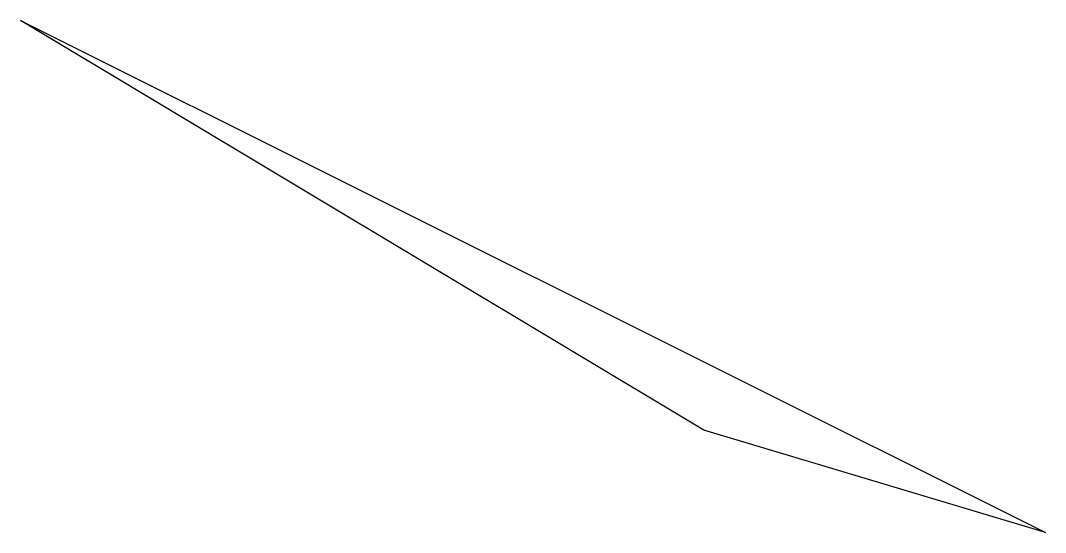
# Model space of a CAD drawing. Units: millimetres at full size, sheet at 1:100. Extents: x -15551 to 2816, y -6551 to 2633.
import ezdxf

# ---------------------------------------------------------------- set-up
doc = ezdxf.new("R2010")
doc.units = ezdxf.units.MM
doc.header["$LTSCALE"] = 100
doc.layers.add('0-0', color=7, linetype='Continuous')

msp = doc.modelspace()

# ---------------------------------------------------------------- linework, layer by layer
at = {"layer": '0-0'}
msp.add_lwpolyline([(-9428.6, -428.6), (2816.3, -6551), (-3306.1, -4714.3), (-15551, 2632.7)], close=True, dxfattribs=at)

doc.saveas('drawing.dxf')
